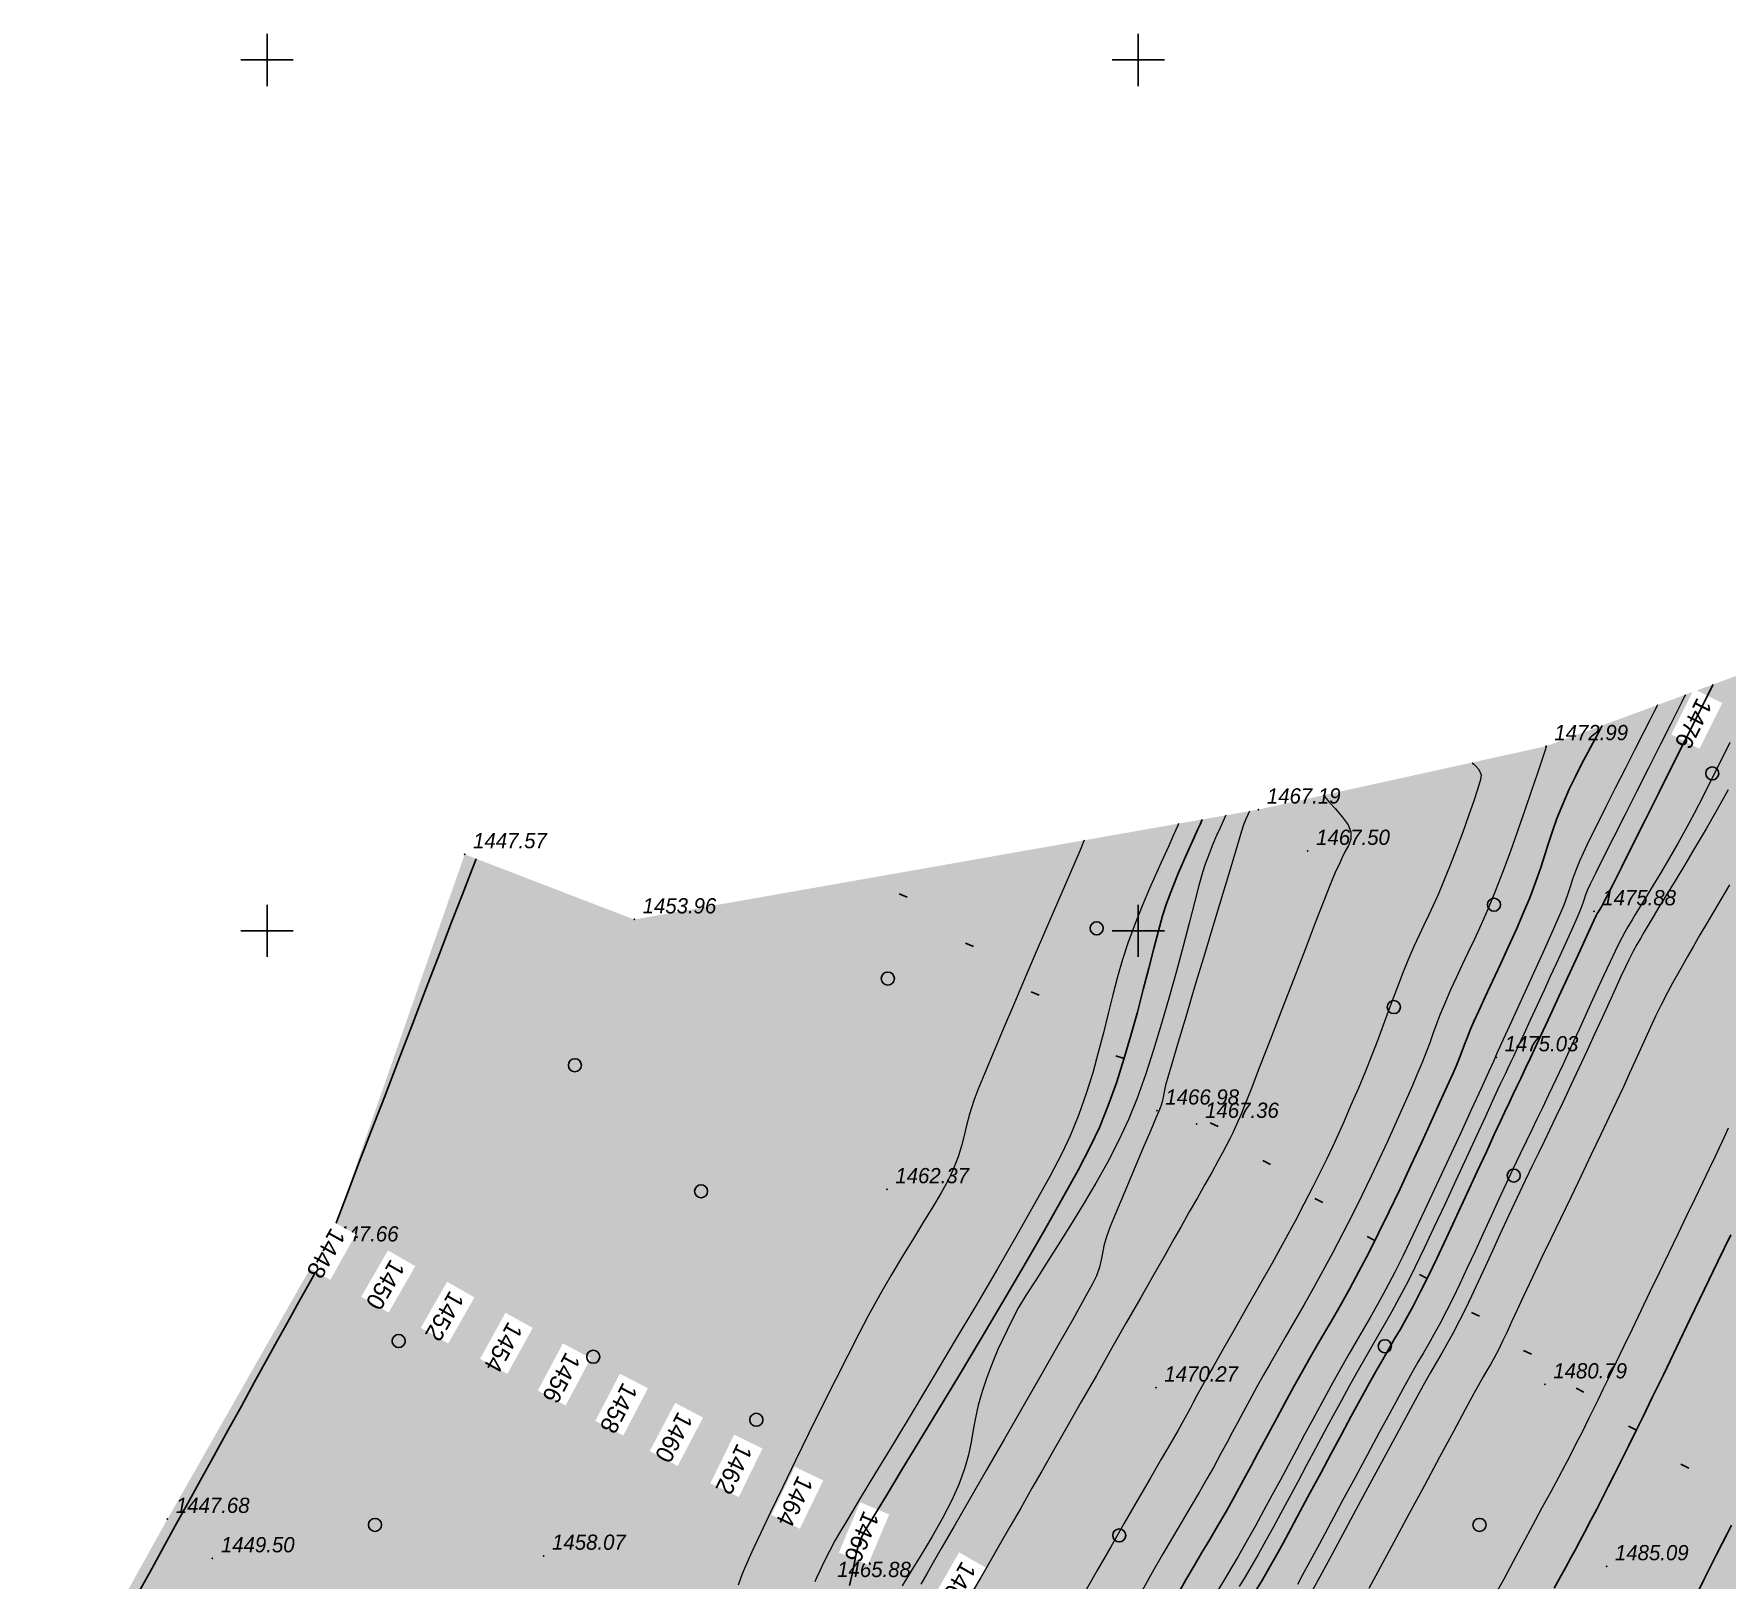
# Model space of a CAD drawing. Header units: millimetres. Extents: x 474337 to 1180020, y 4124662 to 4776603.
# Drawn here: x 760905 to 858085, y 4556261 to 4645040 of the extents above; entities that cross this region are included whole.
import ezdxf

# ---------------------------------------------------------------- set-up
doc = ezdxf.new("R2010")
doc.units = ezdxf.units.MM
doc.header["$PDMODE"] = 32
doc.header["$PDSIZE"] = 0.33
for name, color, linetype in [('(001) Сетка', 92, 'Continuous'), ('(004) Точки рельефа', 7, 'Continuous'), ('(031) Горизонтали', 42, 'Continuous'), ('(038) Деревья', 7, 'Continuous')]:
    doc.layers.add(name, color=color, linetype=linetype)
doc.layers.add('(032) Горизонтали утолщенные', color=32, linetype='Continuous', lineweight=30)
doc.layers.add('(042) Бергштрих11', color=32, linetype='Continuous', lineweight=30)
doc.styles.add('D-431', font='')
doc.styles.add('P-131', font='')
doc.styles.get('D-431').set_extended_font_data('D431', italic=True)
doc.styles.get('P-131').set_extended_font_data('P131')

# ---------------------------------------------------------------- blocks, each defined once
blk = doc.blocks.new('d')
at = {"layer": '(038) Деревья'}
blk.add_ellipse((0, 0), major_axis=(0.265, 0.265), ratio=1, start_param=5.497787, end_param=11.780972, dxfattribs=at)
blk = doc.blocks.new('Setka')
at = {"layer": '(001) Сетка'}
for p, q in [((0, 1.5), (0, -1.5)), ((-1.5, 0), (1.5, 0))]:
    blk.add_line(p, q, dxfattribs=at)

msp = doc.modelspace()

# ---------------------------------------------------------------- hatches: boundary and pattern name
at = {"lineweight": 30}
h = msp.add_hatch(color=74, dxfattribs=at)
h.dxf.hatch_style = 1
h.paths.add_polyline_path([(633175, 4349371), (632445, 4350958), (636357, 4352757), (637141, 4351054), (640648, 4352543), (648947, 4356956), (669587, 4356956), (677876, 4361936), (686916, 4370366), (689024, 4372969), (689326, 4374683), (688120, 4377668), (687868, 4380547), (691128, 4386945), (699101, 4396791), (709954, 4406912), (729810, 4426767), (742406, 4440276), (758684, 4456553), (772811, 4469273), (783394, 4478802), (785866, 4481107), (794074, 4490889), (799709, 4497372), (803431, 4500076), (805225, 4502291), (806413, 4502565), (810168, 4501629), (811415, 4501716), (813289, 4504601), (813465, 4507957), (812972, 4511068), (818452, 4519193), (823656, 4525620), (832236, 4532567), (844049, 4539949), (853922, 4545649), (876870, 4557851), (908020, 4557851), (917859, 4544794), (924047, 4575388), (935917, 4597951), (965442, 4643567), (925088, 4624056), (916353, 4619712), (892616, 4615150), (870021, 4612401), (847687, 4604139), (831189, 4600503), (795360, 4594192), (785632, 4597934), (778244, 4576750), (768574, 4559771), (754716, 4534815), (737097, 4503664), (720556, 4477258), (698516, 4449781), (678903, 4431955), (663271, 4417420), (630887, 4381491), (612878, 4367449), (597764, 4350308), (601698, 4342800), (603635, 4339695), (581991, 4325721), (577817, 4320688), (569860, 4303729), (566258, 4292434), (567003, 4287025), (569794, 4277604), (568791, 4289068), (570228, 4292149), (573306, 4295568), (590395, 4304275), (594338, 4310347), (599670, 4313551), (605802, 4315080), (607943, 4326094), (611205, 4332781), (613371, 4335024), (616991, 4338773), (615686, 4344424), (632566, 4349112)])

# ---------------------------------------------------------------- linework, layer by layer
at = {"layer": '(004) Точки рельефа', "linetype": 'ByBlock', "lineweight": -2}
for p in [(847687, 4604139, 1471479), (831189, 4600503, 1465684), (785632, 4597934, 1446059), (834017, 4598127, 1465995), (795360, 4594192, 1452445), (850439, 4594659, 1474369), (844837, 4586276, 1473520), (825360, 4583216, 1465472), (827644, 4582453, 1465854), (809866, 4578700, 1460864), (777123, 4575359, 1446151), (847627, 4567495, 1479284), (825305, 4567317, 1468759), (768574, 4559771, 1446173), (771157, 4557511, 1447993), (790164, 4557656, 1456564), (851164, 4557054, 1483579)]:
    msp.add_point(p, dxfattribs=at)
at = {"layer": '(031) Горизонтали', "color": 42, "linetype": 'Continuous', "lineweight": 0}
for points, elevation in [([(854095, 4606510), (854036, 4606392), (853903, 4606128), (853671, 4605669), (853309, 4604957), (852795, 4603946), (852238, 4602851), (851668, 4601726), (851111, 4600625), (850598, 4599602), (850157, 4598711), (849815, 4598007), (849603, 4597542), (849375, 4596967), (849217, 4596501), (849085, 4596071), (848933, 4595603), (848716, 4595023), (848465, 4594435), (848043, 4593482), (847504, 4592280), (846900, 4590945), (846285, 4589591), (845713, 4588337), (845239, 4587297), (844914, 4586587), (844794, 4586323), (844769, 4586261), (844669, 4586040), (844390, 4585426), (843963, 4584492), (843420, 4583306), (842793, 4581942), (842112, 4580468), (841410, 4578956), (840716, 4577478), (840064, 4576103), (839483, 4574903), (839007, 4573948), (838478, 4572935), (838018, 4572085), (837601, 4571343), (837205, 4570656), (836804, 4569972), (836376, 4569236), (835896, 4568396), (835340, 4567397), (834818, 4566442), (834320, 4565520), (833839, 4564624), (833371, 4563746), (832909, 4562880), (832447, 4562016), (831981, 4561150), (831504, 4560272), (831011, 4559377), (830489, 4558446), (830036, 4557664), (829632, 4556979), (829254, 4556343), (828878, 4555705)], 1473490), ([(847725, 4604153), (847722, 4604147), (847708, 4604120), (847698, 4604101), (847636, 4603912), (847464, 4603390), (847201, 4602600), (846866, 4601607), (846479, 4600476), (846059, 4599270), (845625, 4598054), (845197, 4596893), (844793, 4595852), (844370, 4594826), (843966, 4593899), (843581, 4593055), (843213, 4592275), (842864, 4591544), (842532, 4590844), (842217, 4590160), (841918, 4589473), (841625, 4588755), (841393, 4588153), (841198, 4587621), (841014, 4587112), (840817, 4586581), (840582, 4585980), (840284, 4585264), (840026, 4584663), (839724, 4583972), (839382, 4583198), (839001, 4582350), (838584, 4581437), (838133, 4580466), (837650, 4579447), (837137, 4578386), (836596, 4577293), (836030, 4576176), (835455, 4575072), (834886, 4574014), (834328, 4573003), (833786, 4572041), (833263, 4571129), (832765, 4570268), (832295, 4569460), (831858, 4568705), (831457, 4568006), (831098, 4567363), (830664, 4566569), (830308, 4565907), (829998, 4565325), (829704, 4564769), (829393, 4564186), (829035, 4563526), (828599, 4562733), (828228, 4562077), (827801, 4561339), (827326, 4560528), (826809, 4559651), (826260, 4558715), (825687, 4557728), (825096, 4556699), (824496, 4555635)], 1471490), ([(843450, 4603205), (843476, 4603174), (843544, 4603106), (843671, 4602990), (843843, 4602804), (843977, 4602507), (843935, 4602237), (843785, 4601716), (843549, 4601002), (843249, 4600149), (842907, 4599214), (842545, 4598252), (842186, 4597320), (841852, 4596473), (841517, 4595666), (841223, 4595002), (840951, 4594424), (840686, 4593875), (840410, 4593299), (840108, 4592638), (839761, 4591835), (839476, 4591135), (839199, 4590418), (838922, 4589680), (838640, 4588915), (838346, 4588119), (838033, 4587286), (837696, 4586411), (837327, 4585490), (836920, 4584516), (836478, 4583486), (836100, 4582615), (835761, 4581852), (835437, 4581145), (835103, 4580442), (834735, 4579692), (834308, 4578844), (833798, 4577846), (833285, 4576871), (832663, 4575726), (831966, 4574469), (831230, 4573157), (830488, 4571848), (829776, 4570598), (829128, 4569465), (828579, 4568506), (828164, 4567778), (827916, 4567338), (827653, 4566855), (827448, 4566470), (827261, 4566117), (827054, 4565733), (826790, 4565251), (826556, 4564839), (826153, 4564142), (825612, 4563211), (824966, 4562098), (824246, 4560854), (823482, 4559531), (822707, 4558181), (821952, 4556855), (821249, 4555605)], 1469990), ([(858143, 4601641), (857516, 4600510), (856882, 4599403), (856257, 4598339), (855658, 4597338), (855100, 4596419), (854600, 4595601), (854173, 4594906), (853835, 4594352), (853602, 4593958), (853326, 4593479), (853106, 4593099), (852909, 4592750), (852701, 4592364), (852448, 4591873), (852253, 4591472), (851991, 4590916), (851674, 4590227), (851310, 4589431), (850908, 4588551), (850479, 4587611), (850032, 4586637), (849576, 4585651), (849122, 4584679), (848657, 4583694), (848260, 4582862), (847909, 4582131), (847580, 4581452), (847251, 4580772), (846898, 4580042), (846500, 4579211), (846033, 4578227), (845536, 4577169), (845064, 4576149), (844617, 4575175), (844194, 4574251), (843794, 4573382), (843417, 4572574), (843061, 4571833), (842727, 4571163), (842335, 4570418), (842005, 4569818), (841702, 4569292), (841396, 4568768), (841053, 4568175), (840642, 4567439), (840294, 4566800), (839774, 4565840), (839123, 4564633), (838381, 4563256), (837588, 4561784), (836785, 4560292), (836012, 4558856), (835309, 4557551), (834717, 4556453), (834276, 4555638)], 1475990), ([(858216, 4596176), (857475, 4594925), (856898, 4593946), (856528, 4593310), (856134, 4592626), (855806, 4592058), (855519, 4591559), (855249, 4591081), (854973, 4590575), (854667, 4589996), (854307, 4589294), (853979, 4588634), (853679, 4588003), (853392, 4587381), (853107, 4586748), (852810, 4586084), (852489, 4585369), (852132, 4584584), (851724, 4583709), (851324, 4582864), (850839, 4581845), (850291, 4580701), (849706, 4579482), (849108, 4578236), (848520, 4577014), (847967, 4575863), (847474, 4574835), (847063, 4573977), (846759, 4573339), (846378, 4572526), (846038, 4571788), (845733, 4571121), (845455, 4570519), (845199, 4569978), (844959, 4569493), (844708, 4569016), (844499, 4568643), (844302, 4568305), (844087, 4567935), (843823, 4567465), (843556, 4566972), (843059, 4566054), (842384, 4564805), (841584, 4563323), (840710, 4561703), (839815, 4560042), (838950, 4558438), (838166, 4556985), (837517, 4555781)], 1477490), ([(858143, 4582211), (857992, 4581871), (857797, 4581446), (857625, 4581084), (857372, 4580553), (857049, 4579875), (856664, 4579071), (856229, 4578162), (855754, 4577171), (855248, 4576117), (854723, 4575024), (854189, 4573912), (853657, 4572805), (853136, 4571721), (852634, 4570676), (852158, 4569686), (851716, 4568767), (851314, 4567934), (850960, 4567202), (850661, 4566587), (850425, 4566106), (850155, 4565559), (849935, 4565114), (849739, 4564721), (849540, 4564330), (849314, 4563888), (849033, 4563347), (848766, 4562841), (848402, 4562159), (847960, 4561335), (847460, 4560405), (846920, 4559404), (846361, 4558366), (845801, 4557328), (845261, 4556325), (844758, 4555391)], 1480990)]:
    msp.add_lwpolyline(points, dxfattribs=dict(at, elevation=elevation))
at = {"layer": '(032) Горизонтали утолщенные', "color": 32, "linetype": 'Continuous', "lineweight": 30}
for points, elevation in [([(850910, 4605332), (850866, 4605245), (850773, 4605064), (850620, 4604776), (850395, 4604359), (850085, 4603784), (849749, 4603145), (849393, 4602440), (849024, 4601666), (848651, 4600821), (848320, 4599998), (848057, 4599265), (847834, 4598578), (847621, 4597895), (847389, 4597173), (847110, 4596368), (846755, 4595437), (846403, 4594591), (845991, 4593646), (845542, 4592647), (845079, 4591635), (844625, 4590654), (844202, 4589747), (843835, 4588957), (843545, 4588326), (843356, 4587898), (843157, 4587406), (843009, 4587010), (842878, 4586648), (842729, 4586253), (842527, 4585762), (842338, 4585330), (842024, 4584624), (841606, 4583696), (841105, 4582593), (840541, 4581365), (839937, 4580061), (839311, 4578729), (838686, 4577419), (838081, 4576181), (837518, 4575062), (836952, 4573975), (836434, 4573013), (835953, 4572147), (835498, 4571349), (835057, 4570590), (834620, 4569842), (834176, 4569077), (833712, 4568266), (833219, 4567380), (832694, 4566420), (832254, 4565604), (831871, 4564886), (831516, 4564215), (831160, 4563545), (830775, 4562827), (830333, 4562013), (829805, 4561055), (829308, 4560171), (828839, 4559359), (828387, 4558592), (827942, 4557843), (827493, 4557081), (827027, 4556280), (826534, 4555412)], 1472490), ([(766845, 4555432), (767688, 4556958), (768423, 4558288), (769024, 4559378), (769724, 4560648), (770474, 4562010), (771254, 4563424), (772041, 4564854), (772816, 4566259), (773557, 4567604), (774243, 4568849), (774854, 4569957), (775369, 4570889), (775766, 4571607), (776025, 4572075), (776360, 4572674), (776684, 4573249), (776981, 4573773), (777234, 4574221), (777428, 4574567), (777548, 4574783), (777676, 4575012), (777776, 4575196), (777877, 4575436), (777958, 4575723), (778014, 4576017), (778105, 4576374), (778232, 4576717), (778539, 4577526), (778998, 4578730), (779584, 4580256), (780267, 4582035), (781020, 4583995), (781816, 4586066), (782628, 4588175), (783428, 4590253), (784189, 4592229), (784883, 4594030), (785482, 4595587), (785960, 4596828), (786289, 4597682)], 1446490), ([(858289, 4576082), (857559, 4574564), (856775, 4572932), (855970, 4571261), (855181, 4569624), (854443, 4568094), (853790, 4566745), (853259, 4565651), (852884, 4564885), (852421, 4563948), (852003, 4563108), (851621, 4562345), (851265, 4561641), (850928, 4560978), (850598, 4560338), (850268, 4559701), (849920, 4559037), (849633, 4558499), (849376, 4558024), (849118, 4557550), (848826, 4557015), (848470, 4556355), (848167, 4555795)], 1482490), ([(858332, 4559419), (858080, 4558925), (857794, 4558363), (857451, 4557686), (857126, 4557038), (856745, 4556276), (856319, 4555425)], 1486490)]:
    msp.add_lwpolyline(points, dxfattribs=dict(at, elevation=elevation))
at = {"layer": '(042) Бергштрих11', "color": 32, "linetype": 'Continuous', "lineweight": 30}
for p, q in [((811026, 4595469, 1458490), (810567, 4595668, 1458490)), ((814838, 4592635, 1460490), (814378, 4592830, 1460490)), ((818597, 4589840, 1462490), (818136, 4590035, 1462490)), ((823480, 4586214, 1464490), (823001, 4586356, 1464490)), ((828866, 4582304, 1466490), (828410, 4582510, 1466490)), ((831874, 4580120, 1468490), (831429, 4580348, 1468490)), ((834875, 4577942, 1470490), (834429, 4578169, 1470490)), ((837872, 4575766, 1472490), (837426, 4575990, 1472490)), ((840871, 4573589, 1474490), (840424, 4573812, 1474490)), ((843869, 4571412, 1476490), (843418, 4571629, 1476490)), ((846855, 4569244, 1478490), (846401, 4569452, 1478490)), ((849870, 4567055, 1480490), (849421, 4567274, 1480490)), ((852878, 4564872, 1482490), (852429, 4565093, 1482490)), ((855883, 4562690, 1484490), (855435, 4562911, 1484490))]:
    msp.add_line(p, q, dxfattribs=at)

# ---------------------------------------------------------------- block references
at = {"layer": '(001) Сетка', "xscale": 999.9999999813735, "yscale": 999.9999999813735, "zscale": 999.9999999813735}
for p in [(774291, 4643540, -1510), (824291, 4643540, -1510), (774291, 4593540, -1510), (824291, 4593540, -1510)]:
    msp.add_blockref('Setka', p, dxfattribs=at)
at = {"layer": '(038) Деревья', "linetype": 'Continuous', "xscale": 999.9999999813735, "yscale": 999.9999999813735, "zscale": 999.9999999813735}
for p in [(857232, 4602582, -1510), (844705, 4595042, -1510), (821901, 4593685, -1510), (809915, 4590801, -1510), (838956, 4589161, -1510), (791954, 4585824, -1510), (845836, 4579491, -1510), (799199, 4578586, -1510), (781842, 4569991, -1510), (838440, 4569689, -1510), (780484, 4559435, -1510), (843874, 4559435, -1510), (823196, 4558832, -1510)]:
    msp.add_blockref('d', p, dxfattribs=at)

# ---------------------------------------------------------------- texts
at = {"layer": '(004) Точки рельефа', "linetype": 'ByBlock', "char_height": 875, "attachment_point": 4, "rotation": 0, "style": 'D-431'}
for s, insert in [('1472.99', (848169, 4604918, 1471479)), ('1467.19', (831671, 4601282, 1465684)), ('1447.57', (786114, 4598713, 1446059)), ('1467.50', (834499, 4598906, 1465995)), ('1475.88', (850921, 4595438, 1474369)), ('1453.96', (795842, 4594971, 1452445)), ('1475.03', (845318, 4587055, 1473520)), ('1466.98', (825842, 4583995, 1465472)), ('1467.36', (828126, 4583232, 1465854)), ('1462.37', (810347, 4579479, 1460864)), ('1447.66', (777605, 4576138, 1446151)), ('1470.27', (825786, 4568096, 1468759)), ('1480.79', (848109, 4568274, 1479284)), ('1447.68', (769056, 4560550, 1446173)), ('1449.50', (771639, 4558290, 1447993)), ('1458.07', (790645, 4558435, 1456564)), ('1485.09', (851646, 4557833, 1483579)), ('1465.88', (807009, 4556869, 1464372))]:
    msp.add_mtext(s, dxfattribs=dict(at, insert=insert))

# ---------------------------------------------------------------- next in the draw order: wipeouts: each hides what was drawn before it
for points, z in [([(856183, 4607423), (854877, 4604812), (856496, 4604001), (857803, 4606613)], 1474490), ([(777801, 4576998), (776336, 4574386), (777916, 4573500), (779381, 4576112)], 1446490), ([(804577, 4562772), (803235, 4560002), (804865, 4559213), (806207, 4561983)], 1462490), ([(808325, 4560734), (807107, 4557847), (808776, 4557144), (809993, 4560031)], 1464490), ([(814007, 4557856), (812457, 4555152), (814028, 4554251), (815578, 4556955)], 1466490)]:
    msp.add_wipeout(points).translate(0, 0, z).dxf.layer = '(032) Горизонтали утолщенные'

# ---------------------------------------------------------------- next in the draw order: linework, layer by layer
at = {"layer": '(031) Горизонтали', "color": 42, "linetype": 'Continuous', "lineweight": 0}
for points, elevation in [([(855688, 4607099), (855627, 4606978), (855487, 4606698), (855234, 4606196), (854829, 4605391), (854239, 4604218), (853586, 4602921), (852903, 4601565), (852225, 4600217), (851586, 4598942), (851017, 4597807), (850555, 4596878), (850230, 4596221), (850079, 4595902), (849961, 4595601), (849884, 4595361), (849808, 4595120), (849696, 4594816), (849580, 4594542), (849403, 4594138), (849173, 4593626), (848902, 4593028), (848599, 4592363), (848274, 4591652), (847938, 4590917), (847577, 4590128), (847185, 4589277), (846788, 4588418), (846412, 4587604), (846080, 4586889), (845818, 4586328), (845652, 4585972), (845488, 4585626), (845359, 4585358), (845229, 4585090), (845064, 4584744), (844913, 4584418), (844619, 4583775), (844208, 4582875), (843704, 4581775), (843133, 4580534), (842522, 4579210), (841896, 4577861), (841280, 4576547), (840700, 4575325), (840182, 4574254), (839751, 4573391), (839268, 4572466), (838847, 4571689), (838467, 4571011), (838104, 4570384), (837738, 4569758), (837347, 4569086), (836908, 4568318), (836400, 4567405), (835945, 4566572), (835465, 4565685), (834967, 4564760), (834459, 4563811), (833948, 4562857), (833442, 4561911), (832949, 4560991), (832474, 4560111), (832027, 4559288), (831615, 4558537), (831161, 4557730), (830768, 4557051), (830417, 4556456), (830088, 4555904)], 1473990), ([(858245, 4604355), (857709, 4603272), (857177, 4602209), (856666, 4601201), (856191, 4600282), (855767, 4599487), (855270, 4598595), (854774, 4597732), (854293, 4596917), (853841, 4596167), (853434, 4595501), (853086, 4594934), (852812, 4594487), (852626, 4594175), (852395, 4593773), (852215, 4593460), (852042, 4593143), (851829, 4592732), (851654, 4592371), (851368, 4591758), (850995, 4590948), (850557, 4589995), (850080, 4588954), (849587, 4587880), (849102, 4586827), (848650, 4585849), (848254, 4585002), (847835, 4584116), (847484, 4583380), (847173, 4582735), (846876, 4582121), (846564, 4581477), (846212, 4580742), (845791, 4579856), (845407, 4579038), (844988, 4578130), (844543, 4577161), (844084, 4576160), (843623, 4575158), (843171, 4574183), (842740, 4573266), (842340, 4572435), (841983, 4571720), (841591, 4570972), (841255, 4570356), (840951, 4569819), (840654, 4569311), (840343, 4568778), (839993, 4568169), (839581, 4567431), (839217, 4566763), (838719, 4565842), (838118, 4564729), (837447, 4563481), (836736, 4562160), (836018, 4560825), (835324, 4559535), (834686, 4558350), (834136, 4557329), (833704, 4556533), (833424, 4556020)], 1475490), ([(834908, 4601323), (834954, 4601264), (835066, 4601132), (835273, 4600904), (835592, 4600558), (835998, 4600091), (836329, 4599629), (836498, 4599218), (836485, 4598797), (836347, 4598431), (836153, 4598084), (835968, 4597715), (835829, 4597388), (835711, 4597137), (835591, 4596886), (835448, 4596560), (835284, 4596147), (834939, 4595258), (834451, 4593998), (833861, 4592470), (833208, 4590779), (832532, 4589029), (831872, 4587323), (831269, 4585765), (830761, 4584459), (830389, 4583510), (830192, 4583020), (830006, 4582589), (829855, 4582248), (829712, 4581940), (829547, 4581606), (829334, 4581188), (829122, 4580787), (828842, 4580277), (828504, 4579670), (828114, 4578980), (827683, 4578219), (827219, 4577399), (826729, 4576534), (826354, 4575871), (825829, 4574947), (825180, 4573806), (824434, 4572496), (823619, 4571064), (822759, 4569556), (821884, 4568019), (821018, 4566500), (820189, 4565045), (819423, 4563702), (818747, 4562516), (818188, 4561535), (817542, 4560403), (816918, 4559316), (816323, 4558282), (815764, 4557312), (815249, 4556416), (814784, 4555603)], 1466990), ([(826604, 4599696), (826555, 4599580), (826451, 4599342), (826282, 4598963), (826035, 4598420), (825696, 4597677), (825328, 4596863), (824938, 4595974), (824532, 4595009), (824116, 4593966), (823696, 4592842), (823380, 4591889), (823093, 4590894), (822824, 4589861), (822560, 4588791), (822288, 4587688), (821996, 4586555), (821672, 4585392), (821303, 4584205), (820875, 4582995), (820378, 4581764), (819901, 4580762), (819210, 4579443), (818341, 4577863), (817329, 4576077), (816209, 4574141), (815017, 4572108), (813788, 4570033), (812558, 4567973), (811362, 4565981), (810236, 4564113), (809215, 4562424), (808334, 4560968), (807630, 4559801), (807137, 4558977), (806890, 4558552), (806564, 4557926), (806264, 4557326), (806011, 4556800), (805825, 4556398), (805726, 4556167)], 1463990), ([(829311, 4600173), (829284, 4600109), (829226, 4599977), (829129, 4599763), (828986, 4599450), (828788, 4599012), (828573, 4598519), (828349, 4597971), (828119, 4597365), (827973, 4596894), (827768, 4596147), (827510, 4595164), (827205, 4593990), (826858, 4592665), (826474, 4591233), (826061, 4589735), (825623, 4588214), (825166, 4586712), (824696, 4585272), (824219, 4583935), (823740, 4582744), (823175, 4581524), (822537, 4580286), (821849, 4579046), (821131, 4577825), (820406, 4576640), (819694, 4575509), (819019, 4574453), (818401, 4573488), (817862, 4572634), (817424, 4571908), (817108, 4571330), (816757, 4570621), (816472, 4570028), (816231, 4569501), (816016, 4568992), (815807, 4568452), (815586, 4567832), (815333, 4567084), (815103, 4566298), (814943, 4565575), (814819, 4564882), (814696, 4564187), (814540, 4563457), (814317, 4562659), (813993, 4561760), (813580, 4560846), (813050, 4559826), (812451, 4558763), (811833, 4557720), (811244, 4556759), (810733, 4555944)], 1464990), ([(830664, 4600411), (830648, 4600375), (830613, 4600296), (830552, 4600162), (830458, 4599949), (830331, 4599626), (830218, 4599265), (829962, 4598425), (829592, 4597200), (829137, 4595687), (828625, 4593982), (828084, 4592179), (827545, 4590375), (827034, 4588665), (826581, 4587146), (826214, 4585912), (825963, 4585059), (825855, 4584684), (825772, 4584305), (825716, 4583994), (825658, 4583730), (825599, 4583530), (825543, 4583375), (825468, 4583180), (825325, 4582842), (825004, 4582090), (824560, 4581052), (824049, 4579853), (823528, 4578621), (823051, 4577480), (822676, 4576557), (822457, 4575978), (822311, 4575462), (822228, 4575041), (822162, 4574653), (822066, 4574238), (821893, 4573735), (821666, 4573282), (821189, 4572407), (820507, 4571187), (819663, 4569698), (818704, 4568014), (817672, 4566212), (816612, 4564367), (815569, 4562554), (814587, 4560850), (813710, 4559331), (812982, 4558070), (812448, 4557146), (812153, 4556632), (811811, 4556034)], 1465490)]:
    msp.add_lwpolyline(points, dxfattribs=dict(at, elevation=elevation))
at = {"layer": '(032) Горизонтали утолщенные', "color": 32, "linetype": 'Continuous', "lineweight": 30}
for points, elevation in [([(857280, 4607689), (857216, 4607559), (857064, 4607257), (856787, 4606704), (856338, 4605805), (855676, 4604482), (854940, 4603010), (854168, 4601468), (853401, 4599935), (852678, 4598491), (852038, 4597214), (851522, 4596184), (851167, 4595480), (851015, 4595180), (850868, 4594924), (850741, 4594714), (850675, 4594607), (850632, 4594529), (850589, 4594451), (850462, 4594177), (850129, 4593455), (849644, 4592403), (849059, 4591137), (848429, 4589771), (847806, 4588424), (847245, 4587210), (846798, 4586247), (846520, 4585649), (846241, 4585060), (846017, 4584594), (845811, 4584169), (845586, 4583703), (845306, 4583115), (845076, 4582619), (844722, 4581848), (844269, 4580861), (843744, 4579715), (843172, 4578471), (842578, 4577188), (841988, 4575923), (841427, 4574737), (840921, 4573687), (840495, 4572834), (840057, 4571996), (839677, 4571293), (839332, 4570679), (839004, 4570111), (838673, 4569544), (838318, 4568936), (837921, 4568240), (837460, 4567414), (837021, 4566609), (836512, 4565668), (835952, 4564628), (835361, 4563527), (834758, 4562401), (834161, 4561288), (833589, 4560224), (833062, 4559246), (832599, 4558392), (832218, 4557698), (831782, 4556925), (831412, 4556287), (831081, 4555730)], 1474490), ([(827958, 4599934), (827918, 4599841), (827833, 4599647), (827695, 4599338), (827490, 4598890), (827208, 4598272), (826903, 4597586), (826580, 4596831), (826246, 4596004), (825908, 4595103), (825684, 4594411), (825441, 4593546), (825176, 4592533), (824889, 4591399), (824576, 4590169), (824237, 4588871), (823868, 4587529), (823467, 4586171), (823034, 4584821), (822565, 4583507), (822059, 4582254), (821553, 4581187), (820831, 4579803), (819930, 4578160), (818887, 4576315), (817738, 4574325), (816520, 4572247), (815270, 4570138), (814026, 4568054), (812823, 4566055), (811699, 4564195), (810690, 4562533), (809834, 4561125), (809167, 4560029), (808726, 4559302), (808547, 4559000), (808410, 4558717), (808312, 4558486), (808208, 4558189), (808125, 4557847), (808008, 4557275), (807869, 4556599), (807723, 4555945)], 1464490)]:
    msp.add_lwpolyline(points, dxfattribs=dict(at, elevation=elevation))

# ---------------------------------------------------------------- next in the draw order: texts
at = {"layer": '(032) Горизонтали утолщенные', "style": 'P-131'}
for s, rotation, p in [('1476', 243.42396, (856377, 4606987, 1474490)), ('1448', 240.72212, (777974, 4576553, 1446490)), ('1464', 244.15222, (804776, 4562338, 1462490)), ('1466', 247.13213, (808546, 4560311, 1464490)), ('1468', 240.1686, (814176, 4557409, 1466490))]:
    msp.add_text(s, height=1000, rotation=rotation, dxfattribs=at).set_placement(p)

# ---------------------------------------------------------------- next in the draw order: wipeouts: each hides what was drawn before it
msp.add_wipeout([(781226, 4575193), (779695, 4572531), (781265, 4571628), (782796, 4574290)]).translate(0, 0, 1448490).dxf.layer = '(032) Горизонтали утолщенные'

# ---------------------------------------------------------------- next in the draw order: texts
msp.add_text('1450', height=1000, rotation=240.08852, dxfattribs=at).set_placement((781394, 4574746, 1448490))

# ---------------------------------------------------------------- next in the draw order: wipeouts: each hides what was drawn before it
msp.add_wipeout([(784620, 4573391), (783112, 4570748), (784684, 4569850), (786193, 4572494)]).translate(0, 0, 1450490).dxf.layer = '(032) Горизонтали утолщенные'

# ---------------------------------------------------------------- next in the draw order: texts
msp.add_text('1452', height=1000, rotation=240.28642, dxfattribs=at).set_placement((784790, 4572945, 1450490))

# ---------------------------------------------------------------- next in the draw order: wipeouts: each hides what was drawn before it
msp.add_wipeout([(787968, 4571610), (786512, 4568967), (788082, 4568102), (789538, 4570745)]).translate(0, 0, 1452490).dxf.layer = '(032) Горизонтали утолщенные'

# ---------------------------------------------------------------- next in the draw order: texts
msp.add_text('1454', height=1000, rotation=241.1491, dxfattribs=at).set_placement((788144, 4571166, 1452490))

# ---------------------------------------------------------------- next in the draw order: wipeouts: each hides what was drawn before it
msp.add_wipeout([(791267, 4569853), (789825, 4567140), (791424, 4566290), (792866, 4569003)]).translate(0, 0, 1454490).dxf.layer = '(032) Горизонтали утолщенные'

# ---------------------------------------------------------------- next in the draw order: block references
at = {"layer": '(038) Деревья', "linetype": 'Continuous', "xscale": 999.9999999813735, "yscale": 999.9999999813735, "zscale": 999.9999999813735}
msp.add_blockref('d', (793011, 4569086, -1510), dxfattribs=at)

# ---------------------------------------------------------------- next in the draw order: texts
at = {"layer": '(032) Горизонтали утолщенные', "style": 'P-131'}
msp.add_text('1456', height=1000, rotation=242.00698, dxfattribs=at).set_placement((791450, 4569411, 1454490))

# ---------------------------------------------------------------- next in the draw order: wipeouts: each hides what was drawn before it
msp.add_wipeout([(794541, 4568114), (793128, 4565405), (794734, 4564568), (796147, 4567277)]).translate(0, 0, 1456490).dxf.layer = '(032) Горизонтали утолщенные'

# ---------------------------------------------------------------- next in the draw order: texts
msp.add_text('1458', height=1000, rotation=242.46452, dxfattribs=at).set_placement((794727, 4567675, 1456490))

# ---------------------------------------------------------------- next in the draw order: wipeouts: each hides what was drawn before it
msp.add_wipeout([(797711, 4566438), (796252, 4563667), (797855, 4562824), (799313, 4565595)]).translate(0, 0, 1458490).dxf.layer = '(032) Горизонтали утолщенные'

# ---------------------------------------------------------------- next in the draw order: texts
msp.add_text('1460', height=1000, rotation=242.2372, dxfattribs=at).set_placement((797896, 4565998, 1458490))

# ---------------------------------------------------------------- next in the draw order: wipeouts: each hides what was drawn before it
msp.add_wipeout([(801094, 4564614), (799735, 4561823), (801363, 4561030), (802722, 4563821)]).translate(0, 0, 1460490).dxf.layer = '(032) Горизонтали утолщенные'

# ---------------------------------------------------------------- next in the draw order: linework, layer by layer
at = {"layer": '(031) Горизонтали', "color": 42, "linetype": 'Continuous', "lineweight": 0, "elevation": 1461990}
msp.add_lwpolyline([(821192, 4598742), (821136, 4598612), (821008, 4598312), (820776, 4597770), (820401, 4596897), (819846, 4595608), (819221, 4594155), (818551, 4592597), (817863, 4590994), (817184, 4589407), (816540, 4587895), (815958, 4586518), (815465, 4585336), (815087, 4584409), (814850, 4583797), (814595, 4583015), (814424, 4582364), (814291, 4581781), (814150, 4581203), (813953, 4580565), (813654, 4579805), (813359, 4579194), (812971, 4578490), (812503, 4577699), (811969, 4576826), (811383, 4575877), (810759, 4574858), (810110, 4573775), (809450, 4572633), (808793, 4571439), (808250, 4570404), (807612, 4569161), (806906, 4567761), (806154, 4566257), (805383, 4564698), (804618, 4563136), (803883, 4561622), (803203, 4560208), (802603, 4558944), (802109, 4557882), (801745, 4557073), (801535, 4556568), (801327, 4555966)], dxfattribs=at)

# ---------------------------------------------------------------- next in the draw order: block references
at = {"layer": '(038) Деревья', "linetype": 'Continuous', "xscale": 999.9999999813735, "yscale": 999.9999999813735, "zscale": 999.9999999813735}
msp.add_blockref('d', (802368, 4565467, -1510), dxfattribs=at)

# ---------------------------------------------------------------- next in the draw order: texts
at = {"layer": '(032) Горизонтали утолщенные', "style": 'P-131'}
msp.add_text('1462', height=1000, rotation=244.03286, dxfattribs=at).set_placement((801292, 4564179, 1460490))

doc.saveas('drawing.dxf')
